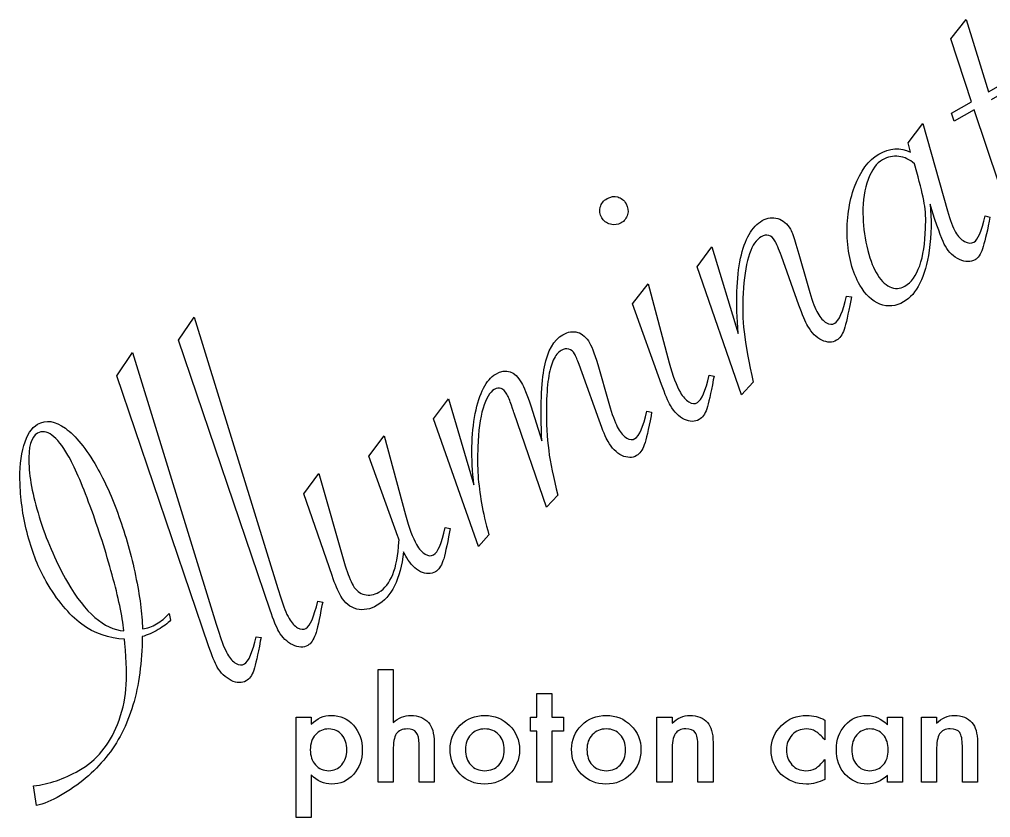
# Model space of a CAD drawing. Extents: x 6.6 to 96.1, y 5.1 to 80.3.
# Drawn here: x 6.6 to 56.7, y 18.5 to 59.8 of the extents above; entities that cross this region are included whole.
import ezdxf

# ---------------------------------------------------------------- set-up
doc = ezdxf.new("R2010")
doc.units = 0
doc.layers.add('Layer_1', color=7, linetype='CONTINUOUS')

msp = doc.modelspace()

# ---------------------------------------------------------------- linework, layer by layer
at = {"layer": 'Layer_1', "color": 7}
for points in [[(57.181156, 51.243379), (55.888727, 55.094235), (54.857616, 54.498922), (54.721965, 54.907517), (55.753076, 55.50283), (54.680242, 58.750097), (55.475709, 59.753558), (56.633818, 56.011326), (58.373818, 57.015916), (58.509469, 56.607321), (56.769468, 55.602731)], [(52.597193, 52.907447), (52.479697, 53.383808), (53.247481, 54.385606)], [(53.247481, 54.385606), (54.50748, 49.871584)], [(52.92642, 51.86592), (52.806045, 52.297656)], [(53.758831, 49.754413), (53.609114, 50.212172)], [(56.462327, 49.611079), (56.699514, 49.547525), (56.661981, 49.339683)], [(46.692693, 48.152308), (46.845734, 47.639185), (47.280055, 46.142779), (47.414493, 45.661879)], [(43.892157, 40.377392), (41.595227, 46.985088), (42.36135, 48.01457), (43.713476, 43.539416)], [(46.848231, 45.005564), (45.952471, 47.524448)], [(39.75934, 40.912791), (38.265597, 45.062725), (39.063942, 46.11081)], [(39.063942, 46.11081), (40.158942, 42.031402)], [(49.29825, 45.474897), (49.556918, 45.423746), (49.517723, 45.243585)], [(19.566741, 29.254589), (14.82969, 43.189286), (15.641208, 44.388187)], [(15.641208, 44.388187), (19.966344, 30.3732), (20.111522, 29.898501)], [(16.387481, 27.419042), (11.650429, 41.353739), (12.461947, 42.55264)], [(12.461947, 42.55264), (16.787083, 28.537653), (16.932262, 28.062954)], [(36.547859, 39.058642), (35.661624, 41.511419), (35.502826, 41.935293)], [(36.539161, 41.703003), (36.968942, 40.189655), (37.10338, 39.708755)], [(42.209359, 41.382124), (42.468027, 41.330972), (42.428833, 41.150812)], [(44.410799, 41.364237), (44.481563, 41.018426), (43.892157, 40.377392)], [(30.85156, 33.14914), (30.315858, 32.539112), (27.986706, 39.128205), (28.763569, 40.163888), (30.08015, 35.725495)], [(33.01409, 39.796691), (33.58362, 37.991682)], [(34.406746, 35.201728), (33.828082, 34.566895), (32.152724, 39.42827)], [(38.997878, 39.527975), (39.245806, 39.470622), (39.217352, 39.296663)], [(26.150822, 33.055905), (24.65708, 37.205839), (25.455425, 38.253925), (26.550425, 34.174517)], [(22.760068, 31.040968), (21.295223, 35.264871), (22.082825, 36.306758)], [(22.082825, 36.306758), (23.440826, 31.548576)], [(28.600842, 33.525239), (28.85951, 33.474087), (28.820316, 33.293927)], [(26.212058, 32.776202), (26.217817, 32.865448)], [(22.016761, 29.723922), (22.275429, 29.67277), (22.236234, 29.49261)], [(14.354094, 29.080622), (14.424859, 28.734811)], [(12.068867, 27.532109), (12.055575, 27.753571)], [(18.8375, 27.888375), (19.096168, 27.837223), (19.056974, 27.657063)], [(25.136518, 26.193503), (25.911665, 26.193503), (25.911665, 23.451205)], [(25.911665, 21.997374), (25.911665, 20.374733), (25.136518, 20.374733), (25.136518, 26.193503)], [(21.681086, 18.548831), (20.905939, 18.548831), (20.905939, 23.730258), (21.681086, 23.730258), (21.681086, 23.365078)], [(39.523246, 23.730258), (40.301838, 23.730258), (40.301838, 23.420199)], [(40.301838, 21.993929), (40.301838, 20.374733), (39.523246, 20.374733), (39.523246, 23.730258)], [(48.184221, 23.585564), (48.184221, 22.55548)], [(51.408833, 23.730258), (52.187425, 23.730258), (52.187425, 20.374733), (51.408833, 20.374733), (51.408833, 20.726133)], [(51.408833, 23.340962), (51.408833, 23.730258)], [(53.165834, 23.730258), (53.944426, 23.730258), (53.944426, 23.420199)], [(53.944426, 21.993929), (53.944426, 20.374733), (53.165834, 20.374733), (53.165834, 23.730258)], [(28.02351, 22.431456), (28.02351, 20.374733), (27.248363, 20.374733), (27.248363, 22.359109)], [(42.413683, 22.431456), (42.413683, 20.374733), (41.635091, 20.374733), (41.635091, 22.248866)], [(56.056271, 22.431456), (56.056271, 20.374733), (55.277679, 20.374733), (55.277679, 22.248866)], [(48.184221, 21.546066), (48.184221, 20.522872)], [(21.681086, 20.750249), (21.681086, 18.548831)], [(7.514148, 19.174044), (7.35888, 20.187116)]]:
    msp.add_lwpolyline(points, dxfattribs=at)
for points in [[(36.944564, 50.501017)], [(34.406746, 35.201728)], [(12.018248, 28.190292)], [(34.100663, 23.006788), (34.100663, 20.374733), (33.325516, 20.374733), (33.325516, 23.006788), (32.994787, 23.006788), (32.994787, 23.730258), (33.325516, 23.730258), (33.325516, 24.960158), (34.100663, 24.960158), (34.100663, 23.730258), (34.703555, 23.730258), (34.703555, 23.006788)], [(48.184221, 23.585564)], [(28.850334, 22.076611)], [(29.642707, 22.062831)], [(35.116966, 22.076611)], [(35.909339, 22.062831)], [(49.569151, 22.062831)], [(23.524213, 22.031825)], [(7.514149, 19.174045)]]:
    msp.add_lwpolyline(points, close=True, dxfattribs=at)
for points in [[(50.970118, 52.798672), (51.535797, 53.125267), (52.078156, 53.161525), (52.597193, 52.907447)], [(49.72078, 51.11786), (50.016635, 51.928343), (50.433081, 52.488613), (50.970118, 52.798672)], [(51.999806, 52.677112), (51.708361, 52.718888), (51.430169, 52.663295), (51.165231, 52.510332)], [(52.806045, 52.297656), (52.563023, 52.520146), (52.294277, 52.646631), (51.999806, 52.677112)], [(51.165231, 52.510332), (50.850169, 52.328431), (50.601955, 51.989405), (50.42059, 51.493253)], [(53.312022, 50.25546), (53.24358, 50.655123), (53.115046, 51.191943), (52.92642, 51.86592)], [(49.34026, 48.477918), (49.301113, 49.438692), (49.427953, 50.318672), (49.72078, 51.11786)], [(50.42059, 51.493253), (50.23509, 51.004261), (50.144378, 50.417238), (50.148454, 49.732184)], [(36.944564, 50.501017), (37.130737, 50.608504), (37.31418, 50.638036), (37.494894, 50.589613)], [(36.598873, 50.057975), (36.650321, 50.249983), (36.765551, 50.397664), (36.944564, 50.501017)], [(37.494894, 50.589613), (37.675608, 50.541192), (37.819708, 50.423894), (37.927195, 50.237721)], [(37.927195, 50.237721), (38.030548, 50.058709), (38.0565, 49.873198), (38.005052, 49.68119)], [(53.377714, 48.975856), (53.40236, 49.429262), (53.380462, 49.855797), (53.312022, 50.25546)], [(53.609114, 50.212172), (53.699709, 49.443406), (53.686329, 48.648027), (53.568973, 47.826032)], [(36.670528, 49.512184), (36.571309, 49.684036), (36.547424, 49.865966), (36.598873, 50.057975)], [(38.005052, 49.68119), (37.953603, 49.489182), (37.841953, 49.343568), (37.670101, 49.24435)], [(50.148454, 49.732184), (50.154963, 49.191744), (50.222078, 48.629012), (50.349802, 48.043987)], [(54.400223, 48.048177), (54.267932, 48.277313), (54.054134, 48.846058), (53.758831, 49.754413)], [(54.50748, 49.871584), (54.648119, 49.379942), (54.788719, 49.012393), (54.929279, 48.768936)], [(55.871498, 48.253174), (56.079153, 48.373063), (56.276096, 48.825698), (56.462327, 49.611079)], [(37.118109, 49.183435), (36.914806, 49.23791), (36.765613, 49.347493), (36.670528, 49.512184)], [(37.670101, 49.24435), (37.505409, 49.149265), (37.321412, 49.12896), (37.118109, 49.183435)], [(43.836187, 47.419647), (44.047143, 48.41025), (44.42114, 49.060581), (44.958177, 49.370639)], [(44.958177, 49.370639), (45.223115, 49.523602), (45.489607, 49.558119), (45.757651, 49.474191)], [(45.757651, 49.474191), (46.021562, 49.397424), (46.238266, 49.21225), (46.407765, 48.91867)], [(56.661981, 49.339683), (56.534655, 48.683784), (56.418842, 48.206384), (56.314541, 47.907482)], [(45.28773, 48.6014), (45.16349, 48.63469), (45.033345, 48.612061), (44.897296, 48.533513)], [(46.407765, 48.91867), (46.502849, 48.753978), (46.597825, 48.498524), (46.692693, 48.152308)], [(53.077124, 47.040828), (53.257382, 47.555436), (53.357579, 48.200445), (53.377714, 48.975856)], [(54.929279, 48.768936), (55.053302, 48.554122), (55.207332, 48.39482), (55.391369, 48.291032)], [(44.897296, 48.533513), (44.403221, 48.248259), (44.100504, 47.366983), (43.989143, 45.889684)], [(45.604316, 48.32591), (45.5175, 48.47628), (45.411971, 48.56811), (45.28773, 48.6014)], [(45.952471, 47.524448), (45.80305, 47.915546), (45.686998, 48.1827), (45.604316, 48.32591)], [(49.992631, 46.033329), (49.604024, 46.706416), (49.386567, 47.521279), (49.34026, 48.477918)], [(55.391369, 48.291032), (55.575406, 48.187246), (55.735449, 48.174626), (55.871498, 48.253174)], [(50.349802, 48.043987), (50.484686, 47.463096), (50.645145, 47.01154), (50.83118, 46.689318)], [(53.568973, 47.826032), (53.369985, 46.450899), (52.930367, 45.566962), (52.25012, 45.174221)], [(55.130952, 47.353026), (54.825701, 47.501398), (54.582124, 47.733115), (54.400223, 48.048177)], [(56.314541, 47.907482), (56.213265, 47.619875), (56.087442, 47.432663), (55.937072, 47.345847)], [(43.713476, 43.539416), (43.584327, 45.135634), (43.625231, 46.429045), (43.836187, 47.419647)], [(55.937072, 47.345847), (55.707936, 47.213555), (55.43923, 47.215948), (55.130952, 47.353026)], [(50.83118, 46.689318), (51.04202, 46.324132), (51.275409, 46.076986), (51.531348, 45.94788)], [(52.312663, 45.983664), (52.642046, 46.173833), (52.896866, 46.526221), (53.077124, 47.040828)], [(43.989143, 45.889684), (43.9318, 45.178717), (43.933255, 44.50647), (43.993507, 43.872944)], [(47.414493, 45.661879), (47.555132, 45.170237), (47.691598, 44.809848), (47.823889, 44.580712)], [(51.029205, 45.056486), (50.623409, 45.213641), (50.277885, 45.539255), (49.992631, 46.033329)], [(51.531348, 45.94788), (51.794447, 45.822908), (52.054885, 45.834836), (52.312663, 45.983664)], [(48.693802, 44.066166), (48.915778, 44.194324), (49.11726, 44.663901), (49.29825, 45.474897)], [(49.517723, 45.243585), (49.386561, 44.528188), (49.273922, 44.028752), (49.179807, 43.745279)], [(52.25012, 45.174221), (51.841971, 44.938577), (51.435, 44.899332), (51.029205, 45.056486)], [(47.308453, 43.910779), (47.176162, 44.139915), (47.022754, 44.504843), (46.848231, 45.005564)], [(47.823889, 44.580712), (47.956181, 44.351576), (48.103051, 44.188141), (48.264499, 44.090406)], [(34.671424, 43.474542), (34.936362, 43.627505), (35.189492, 43.668628), (35.430813, 43.597914)], [(35.430813, 43.597914), (35.672134, 43.527199), (35.877543, 43.345052), (36.047042, 43.051471)], [(43.993507, 43.872944), (44.049625, 43.246578), (44.188722, 42.410342), (44.410799, 41.364237)], [(48.023901, 43.192485), (47.741239, 43.334804), (47.502757, 43.574236), (47.308453, 43.910779)], [(48.264499, 44.090406), (48.421812, 43.999832), (48.564913, 43.991752), (48.693802, 44.066166)], [(49.179807, 43.745279), (49.081559, 43.468967), (48.950089, 43.283268), (48.785397, 43.188183)], [(33.720395, 41.822749), (33.881821, 42.651093), (34.198831, 43.201691), (34.671424, 43.474542)], [(48.785397, 43.188183), (48.563422, 43.060026), (48.30959, 43.06146), (48.023901, 43.192485)], [(34.581197, 42.663437), (34.423666, 42.572486), (34.287508, 42.403176), (34.172723, 42.155506)], [(34.971632, 42.731324), (34.847392, 42.764614), (34.717247, 42.741985), (34.581197, 42.663437)], [(35.269614, 42.488056), (35.1952, 42.616945), (35.095873, 42.698034), (34.971632, 42.731324)], [(36.047042, 43.051471), (36.183468, 42.815175), (36.347508, 42.365685), (36.539161, 41.703003)], [(34.172723, 42.155506), (34.060964, 41.91913), (33.976225, 41.602881), (33.918507, 41.206759)], [(35.502826, 41.935293), (35.421766, 42.174912), (35.344029, 42.359166), (35.269614, 42.488056)], [(31.203825, 41.443881), (31.740862, 41.75394), (32.185081, 41.604648), (32.53648, 40.996006)], [(33.58362, 37.991682), (33.509243, 39.724543), (33.554834, 41.001565), (33.720395, 41.822749)], [(40.158942, 42.031402), (40.336274, 41.360452), (40.526226, 40.849544), (40.728798, 40.49868)], [(30.148386, 39.402424), (30.357938, 40.478141), (30.709751, 41.158627), (31.203825, 41.443881)], [(33.918507, 41.206759), (33.860788, 40.810636), (33.827617, 40.314118), (33.818994, 39.717205)], [(41.604912, 39.973393), (41.826887, 40.101551), (42.028369, 40.571128), (42.209359, 41.382124)], [(42.428833, 41.150812), (42.29767, 40.435414), (42.185031, 39.935979), (42.090917, 39.652506)], [(31.128878, 40.655919), (30.892582, 40.519493), (30.69918, 40.193017), (30.548671, 39.676492)], [(31.777656, 40.400367), (31.595755, 40.715429), (31.379496, 40.800613), (31.128878, 40.655919)], [(32.53648, 40.996006), (32.65637, 40.788351), (32.815573, 40.38858), (33.01409, 39.796691)], [(40.219562, 39.818006), (40.095539, 40.032821), (39.942132, 40.397749), (39.75934, 40.912791)], [(32.010868, 39.847604), (31.933942, 40.080063), (31.856204, 40.264318), (31.777656, 40.400367)], [(40.728798, 40.49868), (40.86109, 40.269544), (41.007959, 40.106108), (41.169407, 40.008374)], [(30.548671, 39.676492), (30.394029, 39.167126), (30.304168, 38.504216), (30.279088, 37.687761)], [(32.152724, 39.42827), (32.152724, 39.42827), (32.105439, 39.568048), (32.010868, 39.847604)], [(33.818994, 39.717205), (33.812369, 38.901857), (33.851031, 38.165166), (33.93498, 37.507132)], [(37.10338, 39.708755), (37.259449, 39.206926), (37.399495, 38.848604), (37.523518, 38.63379)], [(40.935011, 39.099712), (40.652348, 39.242031), (40.413866, 39.481463), (40.219562, 39.818006)], [(41.169407, 40.008374), (41.330854, 39.910639), (41.476023, 39.898979), (41.604912, 39.973393)], [(42.090917, 39.652506), (41.992668, 39.376194), (41.861198, 39.190495), (41.696506, 39.09541)], [(7.566515, 38.85268), (7.996144, 39.100727), (8.474355, 39.033118), (9.001147, 38.649854)], [(30.08015, 35.725495), (29.919115, 37.112358), (29.94186, 38.338001), (30.148386, 39.402424)], [(38.38269, 38.113043), (38.611826, 38.245335), (38.816889, 38.716979), (38.997878, 39.527975)], [(39.217352, 39.296663), (39.086189, 38.581265), (38.96997, 38.079763), (38.868695, 37.792156)], [(41.696506, 39.09541), (41.474531, 38.967253), (41.220699, 38.968687), (40.935011, 39.099712)], [(6.85454, 37.754214), (7.014128, 38.304624), (7.251453, 38.670779), (7.566515, 38.85268)], [(9.001147, 38.649854), (9.527939, 38.26659), (10.066254, 37.598785), (10.616091, 36.646439)], [(36.997341, 37.957655), (36.877451, 38.16531), (36.727624, 38.532305), (36.547859, 39.058642)], [(37.523518, 38.63379), (37.65581, 38.404654), (37.802679, 38.241219), (37.964127, 38.143484)], [(7.560877, 38.391153), (7.231494, 38.200984), (7.083053, 37.680878), (7.115554, 36.830836)], [(8.305877, 38.291402), (8.038346, 38.490194), (7.790013, 38.523445), (7.560877, 38.391153)], [(9.128851, 37.262842), (8.847731, 37.749756), (8.573406, 38.092609), (8.305877, 38.291402)], [(37.964127, 38.143484), (38.121441, 38.05291), (38.260962, 38.042763), (38.38269, 38.113043)], [(6.668004, 35.770468), (6.62864, 36.549716), (6.690819, 37.210965), (6.85454, 37.754214)], [(30.279088, 37.687761), (30.258873, 37.160534), (30.262612, 36.666231), (30.290306, 36.204854)], [(37.712789, 37.239361), (37.430127, 37.381681), (37.191644, 37.621112), (36.997341, 37.957655)], [(38.868695, 37.792156), (38.770446, 37.515843), (38.638976, 37.330145), (38.474285, 37.23506)], [(10.282062, 34.6205), (9.843984, 35.809222), (9.45958, 36.690003), (9.128851, 37.262842)], [(33.93498, 37.507132), (34.014795, 36.856259), (34.17205, 36.08779), (34.406746, 35.201728)], [(38.474285, 37.23506), (38.25231, 37.106902), (37.998478, 37.108336), (37.712789, 37.239361)], [(7.115554, 36.830836), (7.151081, 35.992087), (7.351379, 35.000239), (7.716447, 33.855291)], [(10.616091, 36.646439), (11.033637, 35.923228), (11.416379, 35.07013), (11.764317, 34.087145)], [(30.290306, 36.204854), (30.325159, 35.74761), (30.385223, 35.271506), (30.470498, 34.776541)], [(7.067583, 33.094003), (6.824619, 33.994386), (6.691426, 34.886541), (6.668004, 35.770468)], [(11.411598, 31.076586), (11.092518, 32.257634), (10.716007, 33.438938), (10.282062, 34.6205)], [(30.470498, 34.776541), (30.558798, 34.292871), (30.685819, 33.750404), (30.85156, 33.14914)], [(11.764317, 34.087145), (12.115283, 33.115453), (12.400291, 32.100907), (12.619341, 31.043507)], [(26.550425, 34.174517), (26.727757, 33.503566), (26.917709, 32.992658), (27.120281, 32.641794)], [(7.716447, 33.855291), (8.088677, 32.714477), (8.553845, 31.660737), (9.11195, 30.69407)], [(8.008738, 30.744539), (7.620131, 31.417625), (7.306413, 32.20078), (7.067583, 33.094003)], [(27.996394, 32.116508), (28.21837, 32.244665), (28.419852, 32.714242), (28.600842, 33.525239)], [(28.820316, 33.293927), (28.689153, 32.578529), (28.576514, 32.079093), (28.4824, 31.795621)], [(25.172909, 30.185631), (25.781551, 30.53703), (26.127934, 31.400554), (26.212058, 32.776202)], [(26.217817, 32.865448), (26.190793, 32.94532), (26.168462, 33.008805), (26.150822, 33.055905)], [(27.120281, 32.641794), (27.252572, 32.412658), (27.399442, 32.249223), (27.56089, 32.151488)], [(26.448151, 32.268061), (26.273967, 30.849964), (25.82169, 29.930076), (25.091319, 29.508396)], [(26.611045, 31.96112), (26.549033, 32.068527), (26.494735, 32.170841), (26.448151, 32.268061)], [(27.56089, 32.151488), (27.722337, 32.053754), (27.867506, 32.042094), (27.996394, 32.116508)], [(27.326493, 31.242826), (27.043831, 31.385145), (26.805348, 31.624577), (26.611045, 31.96112)], [(28.4824, 31.795621), (28.384151, 31.519308), (28.252681, 31.333609), (28.08799, 31.238525)], [(12.018248, 28.190292), (11.934813, 28.963191), (11.732596, 29.925289), (11.411598, 31.076586)], [(23.440826, 31.548576), (23.562714, 31.122487), (23.698072, 30.780554), (23.8469, 30.522776)], [(28.08799, 31.238525), (27.866014, 31.110367), (27.612182, 31.111801), (27.326493, 31.242826)], [(9.841494, 28.537494), (9.181897, 29.035029), (8.570978, 29.770711), (8.008738, 30.744539)], [(9.11195, 30.69407), (10.025589, 29.1116), (10.994355, 28.277008), (12.018248, 28.190292)], [(12.619341, 31.043507), (12.838391, 29.986107), (12.95837, 29.067228), (12.979279, 28.286872)], [(23.218629, 29.973865), (23.061532, 30.245964), (22.908679, 30.601665), (22.760068, 31.040968)], [(23.8469, 30.522776), (23.991594, 30.272159), (24.186115, 30.11714), (24.430462, 30.05772)], [(24.430462, 30.05772), (24.674809, 29.9983), (24.922292, 30.040937), (25.172909, 30.185631)], [(20.111522, 29.898501), (20.245812, 29.45093), (20.391505, 29.091095), (20.548601, 28.818996)], [(21.412313, 28.315191), (21.634288, 28.443349), (21.835771, 28.912926), (22.016761, 29.723922)], [(24.030744, 29.311382), (23.691905, 29.402174), (23.4212, 29.623001), (23.218629, 29.973865)], [(13.702677, 28.546995), (13.931813, 28.679287), (14.148952, 28.857162), (14.354094, 29.080622)], [(20.016223, 28.153602), (19.8922, 28.368417), (19.742372, 28.735413), (19.566741, 29.254589)], [(22.236234, 29.49261), (22.105072, 28.777212), (21.992433, 28.277777), (21.898318, 27.994304)], [(25.091319, 29.508396), (24.726134, 29.297556), (24.372609, 29.231885), (24.030744, 29.311382)], [(14.424859, 28.734811), (14.27176, 28.570039), (14.059161, 28.409105), (13.787062, 28.252009)], [(20.548601, 28.818996), (20.676759, 28.597021), (20.821562, 28.437166), (20.98301, 28.339431)], [(12.055575, 27.753571), (11.242146, 27.789946), (10.504119, 28.051253), (9.841494, 28.537494)], [(13.787062, 28.252009), (13.507803, 28.090778), (13.233488, 27.970593), (12.964118, 27.891451)], [(12.979279, 28.286872), (13.232408, 28.327996), (13.473541, 28.414703), (13.702677, 28.546995)], [(16.932262, 28.062954), (17.066551, 27.615383), (17.212244, 27.255548), (17.369341, 26.983449)], [(20.73001, 27.462992), (20.431919, 27.615497), (20.19399, 27.845701), (20.016223, 28.153602)], [(20.98301, 28.339431), (21.147484, 28.252991), (21.290585, 28.244911), (21.412313, 28.315191)], [(12.964118, 27.891451), (12.954626, 26.56844), (12.795791, 25.388341), (12.487614, 24.351156)], [(18.233053, 26.479644), (18.455028, 26.607802), (18.65651, 27.077379), (18.8375, 27.888375)], [(19.056974, 27.657063), (18.925811, 26.941665), (18.813172, 26.44223), (18.719058, 26.158757)], [(21.898318, 27.994304), (21.80007, 27.717992), (21.6686, 27.532293), (21.503908, 27.437208)], [(12.120854, 25.184839), (12.176574, 25.799396), (12.159245, 26.581819), (12.068867, 27.532109)], [(16.836963, 26.318055), (16.712939, 26.53287), (16.563112, 26.899866), (16.387481, 27.419042)], [(21.503908, 27.437208), (21.289093, 27.313185), (21.031127, 27.321779), (20.73001, 27.462992)], [(17.369341, 26.983449), (17.497498, 26.761474), (17.642301, 26.601619), (17.803749, 26.503884)], [(17.550749, 25.627445), (17.252658, 25.77995), (17.01473, 26.010154), (16.836963, 26.318055)], [(17.803749, 26.503884), (17.968223, 26.417444), (18.111324, 26.409364), (18.233053, 26.479644)], [(18.719058, 26.158757), (18.620809, 25.882445), (18.489339, 25.696746), (18.324648, 25.601661)], [(18.324648, 25.601661), (18.109833, 25.477638), (17.851867, 25.486232), (17.550749, 25.627445)], [(11.685945, 23.358435), (11.927324, 23.965614), (12.072294, 24.574416), (12.120854, 25.184839)], [(12.487614, 24.351156), (12.182464, 23.325265), (11.717784, 22.426859), (11.093575, 21.655936)], [(21.681086, 23.365078), (21.986551, 23.670543), (22.333358, 23.823276), (22.721505, 23.823276)], [(22.721505, 23.823276), (23.183148, 23.823276), (23.563257, 23.653318), (23.861832, 23.313401)], [(25.911665, 23.451205), (26.187273, 23.699252), (26.49159, 23.823276), (26.824616, 23.823276)], [(26.824616, 23.823276), (27.203577, 23.823276), (27.506745, 23.700401), (27.734122, 23.45465)], [(29.370544, 23.313401), (29.717351, 23.653318), (30.139949, 23.823276), (30.63834, 23.823276)], [(30.63834, 23.823276), (31.139027, 23.823276), (31.563923, 23.652169), (31.913026, 23.309956)], [(35.637176, 23.313401), (35.983983, 23.653318), (36.406581, 23.823276), (36.904972, 23.823276)], [(36.904972, 23.823276), (37.405659, 23.823276), (37.830555, 23.652169), (38.179658, 23.309956)], [(40.301838, 23.420199), (40.572853, 23.688917), (40.878318, 23.823276), (41.218234, 23.823276)], [(41.218234, 23.823276), (41.608679, 23.823276), (41.912996, 23.700401), (42.131185, 23.45465)], [(45.944908, 23.306511), (46.298605, 23.651021), (46.732687, 23.823276), (47.247155, 23.823276)], [(47.247155, 23.823276), (47.577884, 23.823276), (47.89024, 23.744039), (48.184221, 23.585564)], [(49.228086, 23.320292), (49.528958, 23.655615), (49.905622, 23.823276), (50.358078, 23.823276)], [(50.358078, 23.823276), (50.748523, 23.823276), (51.098774, 23.662505), (51.408833, 23.340962)], [(53.944426, 23.420199), (54.215441, 23.688917), (54.520906, 23.823276), (54.860822, 23.823276)], [(54.860822, 23.823276), (55.251267, 23.823276), (55.555584, 23.700401), (55.773773, 23.45465)], [(9.695171, 20.977456), (10.618875, 21.510757), (11.282467, 22.304417), (11.685945, 23.358435)], [(22.594036, 23.123921), (22.309241, 23.123921), (22.07842, 23.025162), (21.901572, 22.827643)], [(23.262385, 22.817307), (23.085537, 23.021716), (22.862754, 23.123921), (22.594036, 23.123921)], [(23.861832, 23.313401), (24.165001, 22.975782), (24.316585, 22.549738), (24.316585, 22.03527)], [(26.645471, 23.123921), (26.374457, 23.123921), (26.183828, 23.04009), (26.073585, 22.872429)], [(27.103669, 22.941331), (27.009503, 23.063058), (26.85677, 23.123921), (26.645471, 23.123921)], [(27.734122, 23.45465), (27.927047, 23.241054), (28.02351, 22.899989), (28.02351, 22.431456)], [(28.850334, 22.076611), (28.850334, 22.561222), (29.023737, 22.973485), (29.370544, 23.313401)], [(30.63834, 23.123921), (30.342061, 23.123921), (30.102053, 23.025162), (29.918314, 22.827643)], [(31.365255, 22.827643), (31.181517, 23.025162), (30.939212, 23.123921), (30.63834, 23.123921)], [(31.913026, 23.309956), (32.257536, 22.967743), (32.429791, 22.547441), (32.429791, 22.04905)], [(35.116966, 22.076611), (35.116966, 22.561222), (35.290369, 22.973485), (35.637176, 23.313401)], [(36.904972, 23.123921), (36.608693, 23.123921), (36.368685, 23.025162), (36.184946, 22.827643)], [(37.631887, 22.827643), (37.448149, 23.025162), (37.205844, 23.123921), (36.904972, 23.123921)], [(38.179658, 23.309956), (38.524168, 22.967743), (38.696423, 22.547441), (38.696423, 22.04905)], [(41.008083, 23.127366), (40.750849, 23.127366), (40.568259, 23.042387), (40.460313, 22.872429)], [(41.497287, 22.934441), (41.407714, 23.063058), (41.244646, 23.127366), (41.008083, 23.127366)], [(42.131185, 23.45465), (42.319517, 23.245647), (42.413683, 22.904583), (42.413683, 22.431456)], [(45.414363, 22.038715), (45.414363, 22.539402), (45.591211, 22.962001), (45.944908, 23.306511)], [(47.223039, 23.123921), (46.931354, 23.123921), (46.689049, 23.021716), (46.496123, 22.817307)], [(47.708798, 22.999897), (47.570994, 23.08258), (47.409074, 23.123921), (47.223039, 23.123921)], [(48.776778, 22.062831), (48.776778, 22.565815), (48.927214, 22.984969), (49.228086, 23.320292)], [(50.502772, 23.123921), (50.236351, 23.123921), (50.013568, 23.022865), (49.834423, 22.820752)], [(51.191792, 22.824197), (51.014943, 23.024013), (50.78527, 23.123921), (50.502772, 23.123921)], [(54.650671, 23.127366), (54.393437, 23.127366), (54.210847, 23.042387), (54.1029, 22.872429)], [(55.139875, 22.934441), (55.050302, 23.063058), (54.887234, 23.127366), (54.650671, 23.127366)], [(55.773773, 23.45465), (55.962105, 23.245647), (56.056271, 22.904583), (56.056271, 22.431456)], [(21.901572, 22.827643), (21.724723, 22.630124), (21.636299, 22.370593), (21.636299, 22.04905)], [(23.524213, 22.031825), (23.524213, 22.353368), (23.436937, 22.615195), (23.262385, 22.817307)], [(26.073585, 22.872429), (25.965638, 22.702471), (25.911665, 22.410786), (25.911665, 21.997374)], [(27.248363, 22.359109), (27.248363, 22.627827), (27.200132, 22.821901), (27.103669, 22.941331)], [(29.918314, 22.827643), (29.734576, 22.630124), (29.642707, 22.375186), (29.642707, 22.062831)], [(31.637418, 22.045605), (31.637418, 22.371741), (31.546697, 22.63242), (31.365255, 22.827643)], [(36.184946, 22.827643), (36.001208, 22.630124), (35.909339, 22.375186), (35.909339, 22.062831)], [(37.90405, 22.045605), (37.90405, 22.371741), (37.813329, 22.63242), (37.631887, 22.827643)], [(40.460313, 22.872429), (40.354663, 22.704768), (40.301838, 22.411934), (40.301838, 21.993929)], [(41.635091, 22.248866), (41.635091, 22.579595), (41.589156, 22.80812), (41.497287, 22.934441)], [(46.496123, 22.817307), (46.303198, 22.612898), (46.206735, 22.356813), (46.206735, 22.04905)], [(48.184221, 22.55548), (48.007373, 22.771373), (47.848899, 22.919512), (47.708798, 22.999897)], [(49.834423, 22.820752), (49.657575, 22.616343), (49.569151, 22.363703), (49.569151, 22.062831)], [(51.457064, 22.045605), (51.457064, 22.360258), (51.36864, 22.619788), (51.191792, 22.824197)], [(54.1029, 22.872429), (53.997251, 22.704768), (53.944426, 22.411934), (53.944426, 21.993929)], [(55.277679, 22.248866), (55.277679, 22.579595), (55.231744, 22.80812), (55.139875, 22.934441)], [(21.636299, 22.04905), (21.636299, 21.734398), (21.724723, 21.474867), (21.901572, 21.270458)], [(29.360209, 20.795035), (29.020292, 21.134951), (28.850334, 21.562143), (28.850334, 22.076611)], [(29.642707, 22.062831), (29.642707, 21.727508), (29.732279, 21.462236), (29.911424, 21.267013)], [(32.429791, 22.04905), (32.429791, 21.546066), (32.256388, 21.124616), (31.909581, 20.7847)], [(35.626841, 20.795035), (35.286924, 21.134951), (35.116966, 21.562143), (35.116966, 22.076611)], [(35.909339, 22.062831), (35.909339, 21.727508), (35.998911, 21.462236), (36.178056, 21.267013)], [(38.696423, 22.04905), (38.696423, 21.546066), (38.52302, 21.124616), (38.176213, 20.7847)], [(46.206735, 22.04905), (46.206735, 21.734398), (46.299753, 21.476016), (46.485788, 21.273903)], [(49.228086, 20.781255), (48.927214, 21.123468), (48.776778, 21.55066), (48.776778, 22.062831)], [(49.569151, 22.062831), (49.569151, 21.741288), (49.655278, 21.479461), (49.827533, 21.277349)], [(11.093575, 21.655936), (10.476527, 20.889148), (9.69183, 20.230835), (8.739484, 19.680998)], [(23.255495, 21.273903), (23.43464, 21.476016), (23.524213, 21.728656), (23.524213, 22.031825)], [(24.316585, 22.03527), (24.316585, 21.532286), (24.166149, 21.113132), (23.865278, 20.777809)], [(31.365255, 21.263568), (31.546697, 21.45879), (31.637418, 21.719469), (31.637418, 22.045605)], [(37.631887, 21.263568), (37.813329, 21.45879), (37.90405, 21.719469), (37.90405, 22.045605)], [(45.938018, 20.781255), (45.588915, 21.118874), (45.414363, 21.538028), (45.414363, 22.038715)], [(47.698463, 21.091313), (47.836266, 21.169402), (47.998186, 21.320987), (48.184221, 21.546066)], [(51.191792, 21.267013), (51.36864, 21.471422), (51.457064, 21.730953), (51.457064, 22.045605)], [(21.901572, 21.270458), (22.076123, 21.070643), (22.305796, 20.970735), (22.590591, 20.970735)], [(22.590591, 20.970735), (22.859309, 20.970735), (23.080944, 21.071791), (23.255495, 21.273903)], [(29.911424, 21.267013), (30.095163, 21.069494), (30.337468, 20.970735), (30.63834, 20.970735)], [(30.63834, 20.970735), (30.941509, 20.970735), (31.183814, 21.068346), (31.365255, 21.263568)], [(36.178056, 21.267013), (36.361795, 21.069494), (36.6041, 20.970735), (36.904972, 20.970735)], [(36.904972, 20.970735), (37.208141, 20.970735), (37.450446, 21.068346), (37.631887, 21.263568)], [(46.485788, 21.273903), (46.67412, 21.071791), (46.914129, 20.970735), (47.205814, 20.970735)], [(47.205814, 20.970735), (47.391849, 20.970735), (47.556066, 21.010928), (47.698463, 21.091313)], [(49.827533, 21.277349), (50.004381, 21.07294), (50.227164, 20.970735), (50.495882, 20.970735)], [(50.495882, 20.970735), (50.782973, 20.970735), (51.014943, 21.069494), (51.191792, 21.267013)], [(7.35888, 20.187116), (8.157395, 20.275793), (8.936158, 20.53924), (9.695171, 20.977456)], [(22.735285, 20.27827), (22.342544, 20.27827), (21.991145, 20.435596), (21.681086, 20.750249)], [(23.865278, 20.777809), (23.566703, 20.444783), (23.190038, 20.27827), (22.735285, 20.27827)], [(30.624559, 20.27827), (30.121575, 20.27827), (29.700125, 20.450525), (29.360209, 20.795035)], [(31.909581, 20.7847), (31.560478, 20.44708), (31.132137, 20.27827), (30.624559, 20.27827)], [(36.891191, 20.27827), (36.388207, 20.27827), (35.966757, 20.450525), (35.626841, 20.795035)], [(38.176213, 20.7847), (37.82711, 20.44708), (37.398769, 20.27827), (36.891191, 20.27827)], [(47.240265, 20.27827), (46.721204, 20.27827), (46.287121, 20.445932), (45.938018, 20.781255)], [(50.378749, 20.27827), (49.914809, 20.27827), (49.531255, 20.445932), (49.228086, 20.781255)], [(51.408833, 20.726133), (51.089587, 20.427558), (50.746226, 20.27827), (50.378749, 20.27827)], [(48.184221, 20.522872), (47.869569, 20.359804), (47.554917, 20.27827), (47.240265, 20.27827)], [(8.739484, 19.680998), (8.281212, 19.416415), (7.872767, 19.24743), (7.514149, 19.174045)]]:
    msp.add_open_spline(points, degree=3, dxfattribs=at)

doc.saveas('drawing.dxf')
